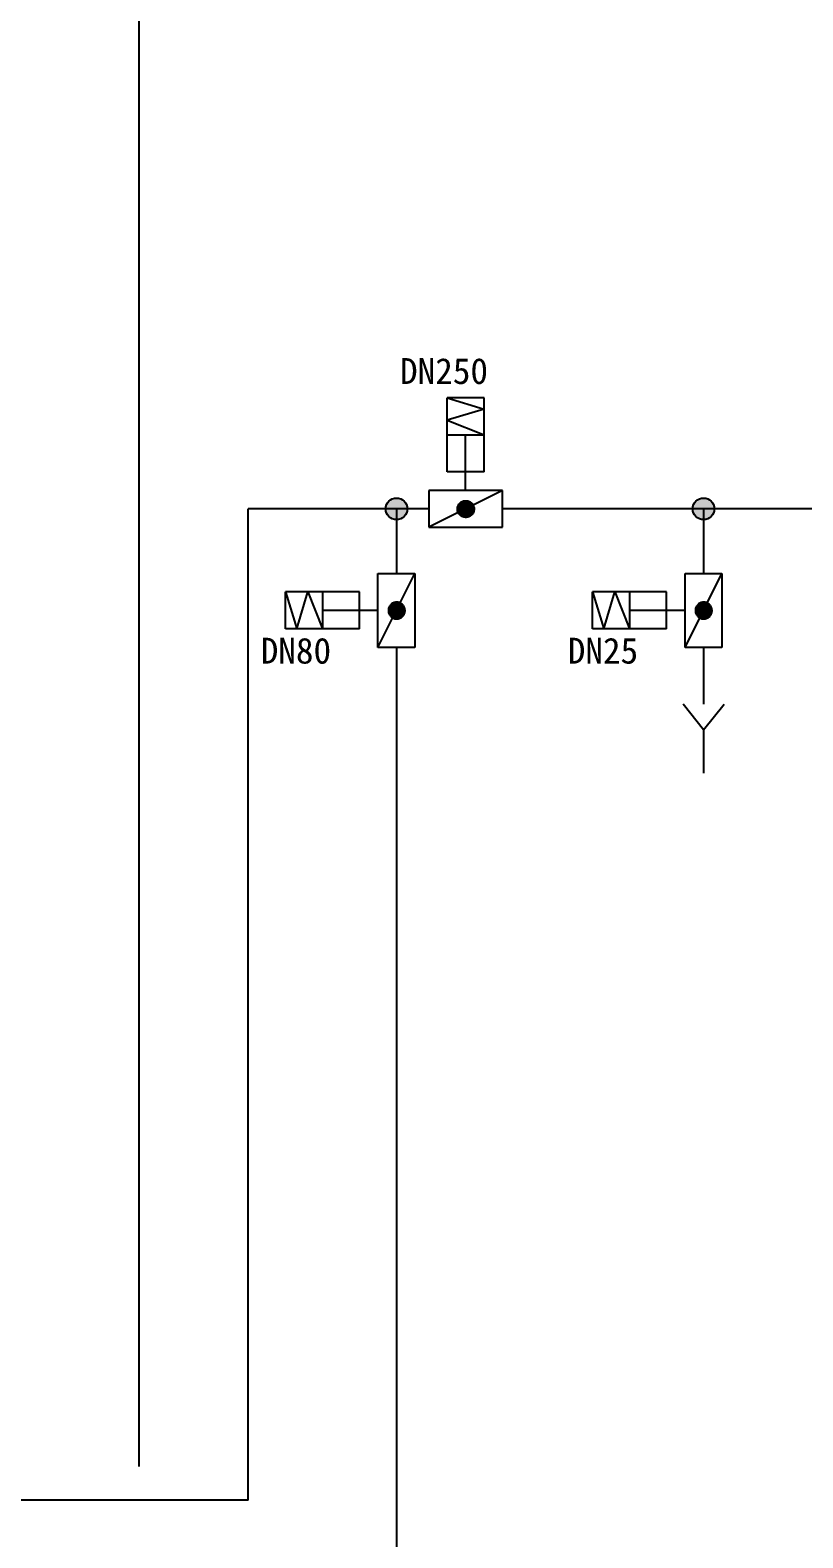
# Model space of a CAD drawing. Header units: millimetres. Extents: x 702 to 1891, y -286 to 555.
# Drawn here: x 1171.5 to 1205.7, y 176.3 to 243 of the extents above; entities that cross this region are included whole.
import ezdxf
from ezdxf.enums import TextEntityAlignment as Align

# ---------------------------------------------------------------- set-up
doc = ezdxf.new("R2010")
doc.units = ezdxf.units.MM
doc.header["$MEASUREMENT"] = 0
doc.layers.get('0').update_dxf_attribs({"linetype": 'CONTINUOUS'})
for name, color, linetype in [('CIP', 24, 'CONTINUOUS'), ('PRODUKT', 3, 'CONTINUOUS'), ('TEXT', 7, 'CONTINUOUS')]:
    doc.layers.add(name, color=color, linetype=linetype)

msp = doc.modelspace()

# ---------------------------------------------------------------- hatches: boundary and pattern name
at = {"layer": 'TEXT'}
for points in [[(1188.192143906469, 221.7936629755517, 1), (1187.241743906468, 221.7936629755517, 1)], [(1201.777949562922, 221.7936629755517, 1), (1200.827549562922, 221.7936629755517, 1)]]:
    msp.add_hatch(color=256, dxfattribs=at).paths.add_polyline_path(points)

# ---------------------------------------------------------------- linework, layer by layer
at = {"color": 42}
msp.add_line((1187.716943906468, 215.6624067070953), (1187.716943906468, 146.2706954338269), dxfattribs=at)
at = {"layer": 'CIP'}
msp.add_line((1176.308427962724, 299.2156602120274), (1176.308427962724, 179.4139636320378), dxfattribs=at)
at = {"layer": 'PRODUKT'}
for p, q in [((1189.958773179542, 226.7000911942192), (1191.594337554787, 226.2094218816458)), ((1191.594337554787, 226.7000911942192), (1189.958773179542, 226.7000911942192)), ((1189.958773179542, 223.4289624437298), (1189.958773179542, 226.7000911942192)), ((1191.594337554787, 226.2094218816458), (1189.958773179542, 225.718752569072)), ((1191.594337554787, 223.4289624437298), (1191.594337554787, 226.7000911942192)), ((1189.958773179542, 225.718752569072), (1191.594337554787, 225.0645268189745)), ((1189.958773179542, 225.0645268189745), (1191.594337554787, 225.0645268189745)), ((1190.776555367165, 223.4289624437298), (1190.776555367165, 225.0645268189745)), ((1191.594337554787, 223.4289624437298), (1189.958773179542, 223.4289624437298)), ((1190.776555367165, 222.6111802561074), (1190.776555367165, 223.4289624437298)), ((1192.412119742409, 222.6111802561074), (1189.140990991919, 220.9756158808625)), ((1189.140990991919, 222.6111802561074), (1189.140990991919, 220.9756158808625)), ((1192.412119742409, 222.6111802561074), (1189.140990991919, 222.6111802561074)), ((1192.412119742409, 220.9756158808625), (1192.412119742409, 222.6111802561074)), ((1181.147464317968, 177.9178892608128), (1181.147464317968, 221.7936629755518)), ((1189.140990991919, 221.7936629755518), (1181.147464317968, 221.7936629755518)), ((1187.716943906468, 221.7936629755518), (1187.716943906468, 218.9335354575849)), ((1190.411250101276, 221.784190495278), (1190.413131327421, 221.8214048186208)), ((1190.411328281253, 221.7766037663668), (1190.411250101276, 221.784190495278)), ((1190.413973970187, 221.7394355659389), (1190.411328281253, 221.7766037663668)), ((1191.148986592389, 221.7936629755531), (1190.41172894587, 221.7936629755531)), ((1190.799810148564, 221.4156556439744), (1190.411766285393, 221.8036998342586)), ((1190.753058849351, 221.4161466403997), (1190.412256954706, 221.7569482079309)), ((1190.413131327421, 221.8214048186208), (1190.41875537908, 221.8582400181413)), ((1190.420353979701, 221.7027240150854), (1190.413973970187, 221.7394355659389)), ((1190.841480730604, 221.4202460189498), (1190.416356660367, 221.8453700891856)), ((1190.41875537908, 221.8582400181413), (1190.428065338619, 221.8943202411463)), ((1190.430403868562, 221.6668426767084), (1190.420353979701, 221.7027240150854)), ((1190.698661613794, 221.4242829189409), (1190.420393233246, 221.7025512994875)), ((1190.879316895523, 221.4286708110465), (1190.424781125353, 221.8832062541036)), ((1190.428065338619, 221.8943202411463), (1190.440966016183, 221.929277812764)), ((1190.444020596211, 221.6321579172288), (1190.430403868562, 221.6668426767084)), ((1190.914028151145, 221.4402201853264), (1190.436330499632, 221.917917509727)), ((1190.440966016183, 221.929277812764), (1190.457326239517, 221.9627561799613)), ((1190.629188072939, 221.447495829893), (1190.443606144198, 221.6330777586331)), ((1190.461065139679, 221.5990226914377), (1190.444020596211, 221.6321579172288)), ((1190.946052828726, 221.4544561376483), (1190.450566451954, 221.9499425144194)), ((1190.457326239517, 221.9627561799613), (1190.476978526824, 221.9944144911211)), ((1190.481364456254, 221.5677755611616), (1190.461065139679, 221.5990226914377)), ((1190.975673553786, 221.471096369602), (1190.467206683908, 221.9795632394811)), ((1190.476978526824, 221.9944144911211), (1190.499723339251, 222.0239292316114)), ((1190.50471115637, 221.5387341530013), (1190.481364456254, 221.5677755611616)), ((1191.003071219749, 221.489959333542), (1190.48606997496, 222.006960578331)), ((1190.499723339251, 222.0239292316114), (1190.52532842666, 222.0510004389245)), ((1190.530867428972, 221.5121954854492), (1190.50471115637, 221.5387341530013)), ((1191.028354755201, 221.5109364279928), (1190.507046742299, 222.0322444408947)), ((1190.52532842666, 222.0510004389245), (1190.553532752972, 222.0753513755687)), ((1191.051576825313, 221.5339749877827), (1190.530085302089, 222.0554665110077)), ((1190.559566349953, 221.4884294266247), (1190.530867428972, 221.5121954854492)), ((1190.553532752972, 222.0753513755687), (1190.584048785972, 222.0967340899848)), ((1191.072739719877, 221.5590727231207), (1190.55518336454, 222.0766294055716)), ((1191.091795680413, 221.5862777195999), (1190.582388033905, 222.0956853661076)), ((1190.584048785972, 222.0967340899848), (1190.61656576843, 222.1149310521112)), ((1191.108641012139, 221.6156933448887), (1190.611803659194, 222.1125303707211)), ((1190.61656576843, 222.1149310521112), (1190.650751680775, 222.1297558076085)), ((1191.123101691007, 221.6474932959236), (1190.643603610228, 222.1269913767009)), ((1190.650751680775, 222.1297558076085), (1190.686258147798, 222.1410578845542)), ((1191.134906540441, 221.6819490763913), (1190.67805971781, 222.1387962261362)), ((1190.686258147798, 222.1410578845542), (1190.722723382656, 222.1487221392165)), ((1191.143634566174, 221.7194820076745), (1190.71559232198, 222.1475239247552)), ((1190.722723382656, 222.1487221392165), (1190.759775785126, 222.1526700645055)), ((1191.148607663212, 221.7607695405373), (1190.756879854843, 222.1524973489077)), ((1190.759775785126, 222.1526700645055), (1190.797037212723, 222.1528614255374)), ((1190.797037212723, 222.1528614255374), (1190.834128214511, 222.149294586748)), ((1191.148646589646, 221.8069912440071), (1190.803101885426, 222.1525362753395)), ((1190.834128214511, 222.149294586748), (1190.870670320897, 222.142005857666)), ((1191.141369963741, 221.8605284998148), (1190.856639141234, 222.1452596494341)), ((1190.870670320897, 222.142005857666), (1190.906291277425, 222.1310691658016)), ((1190.906291277425, 222.1310691658016), (1190.940627661693, 222.1165963837583)), ((1191.120193657548, 221.9279657630223), (1190.924076077327, 222.1240833432421)), ((1190.940627661693, 222.1165963837583), (1190.973329790038, 222.0987350394417)), ((1190.973329790038, 222.0987350394417), (1191.004064007326, 222.0776670076117)), ((1191.004064007326, 222.0776670076117), (1191.032517266535, 222.0536072014255)), ((1191.038002622337, 221.5200157729527), (1191.010049845825, 221.4953759956397)), ((1191.032517266535, 222.0536072014255), (1191.058399091436, 222.0268009555413)), ((1191.063328028236, 221.5473483434533), (1191.038002622337, 221.5200157729527)), ((1191.058399091436, 222.0268009555413), (1191.081446156159, 221.9975210820955)), ((1191.085767971465, 221.5770956611973), (1191.063328028236, 221.5473483434533)), ((1191.081446156159, 221.9975210820955), (1191.10142293944, 221.9660668893694)), ((1191.105094127236, 221.6089541654369), (1191.085767971465, 221.5770956611973)), ((1191.10142293944, 221.9660668893694), (1191.118126304179, 221.932758293755)), ((1191.121109246485, 221.6425990330869), (1191.105094127236, 221.6089541654369)), ((1191.118126304179, 221.932758293755), (1191.131385824569, 221.8979351655288)), ((1191.133649772777, 221.6776871227423), (1191.121109246485, 221.6425990330869)), ((1191.131385824569, 221.8979351655288), (1191.141066075879, 221.8619527492733)), ((1191.1425884592, 221.7138612271426), (1191.133649772777, 221.6776871227423)), ((1191.141066075879, 221.8619527492733), (1191.147068597137, 221.8251774114089)), ((1191.147833714151, 221.7507523629645), (1191.1425884592, 221.7138612271426)), ((1191.147068597137, 221.8251774114089), (1191.149332218232, 221.7879840232897)), ((1191.149332218232, 221.7879840232897), (1191.147833714151, 221.7507523629645)), ((1212.391849405419, 221.7936629755518), (1192.412119742409, 221.7936629755518)), ((1201.302749562921, 221.7936629755518), (1201.302749562921, 218.9335354575849)), ((1189.140990991919, 220.9756158808625), (1192.412119742409, 220.9756158808625)), ((1190.5905154804, 221.4676783671709), (1190.559566349953, 221.4884294266247)), ((1190.623399483501, 221.4501539491154), (1190.5905154804, 221.4676783671709)), ((1190.657883068563, 221.4360347760895), (1190.623399483501, 221.4501539491154)), ((1190.69361426213, 221.4254651048713), (1190.657883068563, 221.4360347760895)), ((1190.7302296418, 221.4185522284831), (1190.69361426213, 221.4254651048713)), ((1190.76735499044, 221.4153668033057), (1190.7302296418, 221.4185522284831)), ((1190.804612819796, 221.4159412135143), (1190.76735499044, 221.4153668033057)), ((1190.841622370479, 221.4202698981898), (1190.804612819796, 221.4159412135143)), ((1190.878007135571, 221.4283083699814), (1190.841622370479, 221.4202698981898)), ((1190.913395514845, 221.4399751777827), (1190.878007135571, 221.4283083699814)), ((1190.947427357026, 221.4551505982821), (1190.913395514845, 221.4399751777827)), ((1190.979755268241, 221.4736805613149), (1190.947427357026, 221.4551505982821)), ((1191.010049845825, 221.4953759956397), (1190.979755268241, 221.4736805613149)), ((1186.89829514234, 218.9335354575849), (1188.533859517585, 218.9335354575849)), ((1186.89829514234, 215.6624067070953), (1186.89829514234, 218.9335354575849)), ((1186.89829514234, 215.6624067070953), (1188.533859517585, 218.9335354575849)), ((1188.533859517585, 218.9335354575849), (1188.533859517585, 215.6624067070953)), ((1200.484100798793, 218.9335354575849), (1202.119665174039, 218.9335354575849)), ((1200.484100798793, 215.6624067070953), (1202.119665174039, 218.9335354575849)), ((1200.484100798793, 215.6624067070953), (1200.484100798793, 218.9335354575849)), ((1202.119665174039, 218.9335354575849), (1202.119665174039, 215.6624067070953)), ((1186.080512954718, 218.1157532699626), (1182.809384204228, 218.1157532699626)), ((1182.809384204228, 218.1157532699626), (1183.300053516802, 216.4801888947177)), ((1182.809384204228, 216.4801888947177), (1182.809384204228, 218.1157532699626)), ((1183.300053516802, 216.4801888947177), (1183.790722829375, 218.1157532699626)), ((1183.790722829375, 218.1157532699626), (1184.444948579472, 216.4801888947177)), ((1184.444948579472, 218.1157532699626), (1184.444948579472, 216.4801888947177)), ((1186.080512954718, 216.4801888947177), (1186.080512954718, 218.1157532699626)), ((1187.434124022879, 217.5209936965329), (1187.412741308462, 217.4904776635323)), ((1187.950402675327, 217.001786729627), (1187.432845992875, 217.5193430849653)), ((1187.458474959523, 217.5491980228452), (1187.434124022879, 217.5209936965329)), ((1187.975500410664, 217.0229496241914), (1187.45400888744, 217.5444411474163)), ((1187.485546166836, 217.5748031102526), (1187.458474959523, 217.5491980228452)), ((1187.998538970454, 217.0461716943037), (1187.477230957553, 217.5674797072057)), ((1187.515060907326, 217.5975479226806), (1187.485546166836, 217.5748031102526)), ((1188.019516064905, 217.071455229755), (1187.502514820116, 217.5884564745442)), ((1187.546719218484, 217.6172002099877), (1187.515060907326, 217.5975479226806)), ((1188.038379028844, 217.0988528957178), (1187.529912158966, 217.607319765597)), ((1187.580197585683, 217.6335604333204), (1187.546719218484, 217.6172002099877)), ((1188.0550192608, 217.1284736207792), (1187.559532884027, 217.6239599975504)), ((1187.615155157301, 217.6464611108865), (1187.580197585683, 217.6335604333204)), ((1188.06925521312, 217.1604982983594), (1187.591557888721, 217.6381959498726)), ((1187.651235380305, 217.6557710704233), (1187.615155157301, 217.6464611108865)), ((1188.080804587401, 217.1952095539821), (1187.626269144344, 217.6497453241519)), ((1187.688070579827, 217.6613951220839), (1187.651235380305, 217.6557710704233)), ((1188.089229379497, 217.2330457189004), (1187.664105309262, 217.6581697891359)), ((1187.725284903169, 217.6632763482284), (1187.688070579827, 217.6613951220839)), ((1188.093819754473, 217.2747163009401), (1187.705775564189, 217.6627601641115)), ((1187.732871632081, 217.6631981682514), (1187.725284903169, 217.6632763482284)), ((1187.770039832508, 217.660552479318), (1187.732871632081, 217.6631981682514)), ((1188.093328758047, 217.3214676001549), (1187.752527190517, 217.6622694947991)), ((1187.806751383362, 217.6541724698029), (1187.770039832508, 217.660552479318)), ((1187.842632721738, 217.6441225809428), (1187.806751383362, 217.6541724698029)), ((1188.085192479507, 217.3758648357114), (1187.806924098958, 217.6541332162579)), ((1187.877317481219, 217.6305058532931), (1187.842632721738, 217.6441225809428)), ((1188.061979568554, 217.4453383765657), (1187.876397639814, 217.6309203053057)), ((1187.910452707009, 217.6134613098256), (1187.877317481219, 217.6305058532931)), ((1187.941699837287, 217.5931619932518), (1187.910452707009, 217.6134613098256)), ((1187.970741245446, 217.5698152931335), (1187.941699837287, 217.5931619932518)), ((1187.997279912998, 217.5436590205321), (1187.970741245446, 217.5698152931335)), ((1188.021045971822, 217.5149600995522), (1187.997279912998, 217.5436590205321)), ((1188.041797031276, 217.4840109691055), (1188.021045971822, 217.5149600995522)), ((1199.666318611171, 218.1157532699626), (1196.395189860682, 218.1157532699626)), ((1196.395189860682, 218.1157532699626), (1196.885859173256, 216.4801888947177)), ((1196.395189860682, 216.4801888947177), (1196.395189860682, 218.1157532699626)), ((1196.885859173256, 216.4801888947177), (1197.376528485829, 218.1157532699626)), ((1197.376528485829, 218.1157532699626), (1198.030754235926, 216.4801888947177)), ((1198.030754235926, 218.1157532699626), (1198.030754235926, 216.4801888947177)), ((1199.666318611171, 216.4801888947177), (1199.666318611171, 218.1157532699626)), ((1201.019929679332, 217.5209936965329), (1200.998546964915, 217.4904776635323)), ((1201.536208331781, 217.001786729627), (1201.018651649328, 217.5193430849653)), ((1201.044280615977, 217.5491980228452), (1201.019929679332, 217.5209936965329)), ((1201.561306067118, 217.0229496241914), (1201.039814543893, 217.5444411474163)), ((1201.07135182329, 217.5748031102526), (1201.044280615977, 217.5491980228452)), ((1201.584344626909, 217.0461716943037), (1201.063036614006, 217.5674797072057)), ((1201.100866563781, 217.5975479226806), (1201.07135182329, 217.5748031102526)), ((1201.605321721359, 217.071455229755), (1201.08832047657, 217.5884564745442)), ((1201.13252487494, 217.6172002099877), (1201.100866563781, 217.5975479226806)), ((1201.624184685299, 217.0988528957178), (1201.115717815418, 217.607319765597)), ((1201.166003242136, 217.6335604333204), (1201.13252487494, 217.6172002099877)), ((1201.640824917254, 217.1284736207792), (1201.145338540481, 217.6239599975504)), ((1201.200960813754, 217.6464611108865), (1201.166003242136, 217.6335604333204)), ((1201.655060869574, 217.1604982983594), (1201.177363545175, 217.6381959498726)), ((1201.23704103676, 217.6557710704233), (1201.200960813754, 217.6464611108865)), ((1201.666610243855, 217.1952095539821), (1201.212074800797, 217.6497453241519)), ((1201.273876236281, 217.6613951220839), (1201.23704103676, 217.6557710704233)), ((1201.67503503595, 217.2330457189004), (1201.249910965716, 217.6581697891359)), ((1201.311090559624, 217.6632763482284), (1201.273876236281, 217.6613951220839)), ((1201.679625410927, 217.2747163009401), (1201.291581220642, 217.6627601641115)), ((1201.318677288534, 217.6631981682514), (1201.311090559624, 217.6632763482284)), ((1201.355845488962, 217.660552479318), (1201.318677288534, 217.6631981682514)), ((1201.679134414502, 217.3214676001549), (1201.33833284697, 217.6622694947991)), ((1201.392557039816, 217.6541724698029), (1201.355845488962, 217.660552479318)), ((1201.428438378192, 217.6441225809428), (1201.392557039816, 217.6541724698029)), ((1201.67099813596, 217.3758648357114), (1201.392729755413, 217.6541332162579)), ((1201.463123137672, 217.6305058532931), (1201.428438378192, 217.6441225809428)), ((1201.647785225008, 217.4453383765657), (1201.462203296267, 217.6309203053057)), ((1201.496258363463, 217.6134613098256), (1201.463123137672, 217.6305058532931)), ((1201.52750549374, 217.5931619932518), (1201.496258363463, 217.6134613098256)), ((1201.556546901899, 217.5698152931335), (1201.52750549374, 217.5931619932518)), ((1201.583085569452, 217.5436590205321), (1201.556546901899, 217.5698152931335)), ((1201.606851628275, 217.5149600995522), (1201.583085569452, 217.5436590205321)), ((1201.627602687731, 217.4840109691055), (1201.606851628275, 217.5149600995522)), ((1186.080512954718, 217.2979710823401), (1184.444948579472, 217.2979710823401)), ((1186.89829514234, 217.2979710823401), (1186.080512954718, 217.2979710823401)), ((1187.356805333942, 217.3147506643788), (1187.35661397291, 217.2774892367822)), ((1187.35661397291, 217.2774892367822), (1187.360180811698, 217.240398234993)), ((1187.360753259231, 217.3518030668482), (1187.356805333942, 217.3147506643788)), ((1187.702484154439, 216.9258798598591), (1187.356939123108, 217.2714245640785)), ((1187.74870585791, 216.9259187862912), (1187.35697804954, 217.3176465946616)), ((1187.360180811698, 217.240398234993), (1187.367469540781, 217.2038561286083)), ((1187.368417513894, 217.3882683017074), (1187.360753259231, 217.3518030668482)), ((1187.789993390773, 216.9308918833307), (1187.361951473692, 217.3589341275246)), ((1187.648946898633, 216.9331564857647), (1187.364215749014, 217.2178873082709)), ((1187.367469540781, 217.2038561286083), (1187.378406232646, 217.1682351720798)), ((1187.379719590839, 217.4237747687295), (1187.368417513894, 217.3882683017074)), ((1187.827526322056, 216.9396199090626), (1187.370679172311, 217.3964667316947)), ((1187.378406232646, 217.1682351720798), (1187.392879014689, 217.1338987878119)), ((1187.394544346336, 217.4579606810753), (1187.379719590839, 217.4237747687295)), ((1187.861982102524, 216.9514247584973), (1187.382484021746, 217.4309228392751)), ((1187.581509635425, 216.9543327919566), (1187.385392055205, 217.1504503721763)), ((1187.392879014689, 217.1338987878119), (1187.410740359005, 217.1011966594675)), ((1187.412741308462, 217.4904776635323), (1187.394544346336, 217.4579606810753)), ((1187.893782053559, 216.9658854373648), (1187.396945027725, 217.46272279031)), ((1187.410740359005, 217.1011966594675), (1187.431808390836, 217.0704624421793)), ((1187.923197678848, 216.9827307690911), (1187.413790032341, 217.4921384155988)), ((1187.431808390836, 217.0704624421793), (1187.455868197021, 217.0420091829691)), ((1187.455868197021, 217.0420091829691), (1187.482674442906, 217.0161273580692)), ((1187.482674442906, 217.0161273580692), (1187.511954316352, 216.993080293345)), ((1187.511954316352, 216.993080293345), (1187.543408509078, 216.9731035100656)), ((1187.543408509078, 216.9731035100656), (1187.576717104692, 216.956400145327)), ((1187.576717104692, 216.956400145327), (1187.611540232919, 216.9431406249368)), ((1187.611540232919, 216.9431406249368), (1187.647522649174, 216.9334603736256)), ((1187.647522649174, 216.9334603736256), (1187.684297987038, 216.9274578523684)), ((1187.684297987038, 216.9274578523684), (1187.721491375158, 216.9251942312731)), ((1187.721491375158, 216.9251942312731), (1187.758723035483, 216.9266927353538)), ((1187.758723035483, 216.9266927353538), (1187.795614171306, 216.9319379903053)), ((1187.795614171306, 216.9319379903053), (1187.831788275706, 216.9408766767288)), ((1187.831788275706, 216.9408766767288), (1187.866876365361, 216.9534172030194)), ((1187.866876365361, 216.9534172030194), (1187.90052123301, 216.9694323222689)), ((1187.90052123301, 216.9694323222689), (1187.932379737249, 216.9887584780398)), ((1187.932379737249, 216.9887584780398), (1187.962127054995, 217.0111984212682)), ((1187.962127054995, 217.0111984212682), (1187.989459625494, 217.036523827167)), ((1187.989459625494, 217.036523827167), (1188.014099402808, 217.0644766036787)), ((1188.014099402808, 217.0644766036787), (1188.035794837132, 217.0947711812628)), ((1188.035794837132, 217.0947711812628), (1188.054324800166, 217.1270990924784)), ((1188.059321449332, 217.4511269660026), (1188.041797031276, 217.4840109691055)), ((1188.054324800166, 217.1270990924784), (1188.069500220665, 217.1611309346597)), ((1188.073440622357, 217.4166433809406), (1188.059321449332, 217.4511269660026)), ((1188.069500220665, 217.1611309346597), (1188.081167028467, 217.1965193139338)), ((1188.084010293576, 217.3809121873733), (1188.073440622357, 217.4166433809406)), ((1188.081167028467, 217.1965193139338), (1188.089205500257, 217.2329040790256)), ((1188.090923169965, 217.3442968077047), (1188.084010293576, 217.3809121873733)), ((1188.089205500257, 217.2329040790256), (1188.093534184933, 217.2699136297086)), ((1188.094108595142, 217.307171459064), (1188.090923169965, 217.3442968077047)), ((1188.093534184933, 217.2699136297086), (1188.094108595142, 217.307171459064)), ((1199.666318611171, 217.2979710823401), (1198.030754235926, 217.2979710823401)), ((1200.484100798793, 217.2979710823401), (1199.666318611171, 217.2979710823401)), ((1200.942610990396, 217.3147506643788), (1200.942419629364, 217.2774892367822)), ((1200.942419629364, 217.2774892367822), (1200.945986468154, 217.240398234993)), ((1200.946558915684, 217.3518030668482), (1200.942610990396, 217.3147506643788)), ((1201.288289810894, 216.9258798598591), (1200.942744779561, 217.2714245640785)), ((1201.334511514364, 216.9259187862912), (1200.942783705993, 217.3176465946616)), ((1200.945986468154, 217.240398234993), (1200.953275197235, 217.2038561286083)), ((1200.954223170347, 217.3882683017074), (1200.946558915684, 217.3518030668482)), ((1201.375799047227, 216.9308918833307), (1200.947757130146, 217.3589341275246)), ((1201.234752555086, 216.9331564857647), (1200.950021405467, 217.2178873082709)), ((1200.953275197235, 217.2038561286083), (1200.964211889099, 217.1682351720798)), ((1200.965525247292, 217.4237747687295), (1200.954223170347, 217.3882683017074)), ((1201.41333197851, 216.9396199090626), (1200.956484828765, 217.3964667316947)), ((1200.964211889099, 217.1682351720798), (1200.978684671143, 217.1338987878119)), ((1200.98035000279, 217.4579606810753), (1200.965525247292, 217.4237747687295)), ((1201.447787758976, 216.9514247584973), (1200.968289678199, 217.4309228392751)), ((1201.167315291879, 216.9543327919566), (1200.971197711659, 217.1504503721763)), ((1200.978684671143, 217.1338987878119), (1200.996546015459, 217.1011966594675)), ((1200.998546964915, 217.4904776635323), (1200.98035000279, 217.4579606810753)), ((1201.479587710012, 216.9658854373648), (1200.98275068418, 217.46272279031)), ((1200.996546015459, 217.1011966594675), (1201.017614047289, 217.0704624421793)), ((1201.509003335301, 216.9827307690911), (1200.999595688794, 217.4921384155988)), ((1201.017614047289, 217.0704624421793), (1201.041673853474, 217.0420091829691)), ((1201.041673853474, 217.0420091829691), (1201.068480099359, 217.0161273580692)), ((1201.068480099359, 217.0161273580692), (1201.097759972806, 216.993080293345)), ((1201.097759972806, 216.993080293345), (1201.129214165532, 216.9731035100656)), ((1201.129214165532, 216.9731035100656), (1201.162522761147, 216.956400145327)), ((1201.162522761147, 216.956400145327), (1201.197345889372, 216.9431406249368)), ((1201.197345889372, 216.9431406249368), (1201.233328305628, 216.9334603736256)), ((1201.233328305628, 216.9334603736256), (1201.270103643492, 216.9274578523684)), ((1201.270103643492, 216.9274578523684), (1201.307297031611, 216.9251942312731)), ((1201.307297031611, 216.9251942312731), (1201.344528691937, 216.9266927353538)), ((1201.344528691937, 216.9266927353538), (1201.381419827758, 216.9319379903053)), ((1201.381419827758, 216.9319379903053), (1201.417593932159, 216.9408766767288)), ((1201.417593932159, 216.9408766767288), (1201.452682021815, 216.9534172030194)), ((1201.452682021815, 216.9534172030194), (1201.486326889464, 216.9694323222689)), ((1201.486326889464, 216.9694323222689), (1201.518185393703, 216.9887584780398)), ((1201.518185393703, 216.9887584780398), (1201.547932711448, 217.0111984212682)), ((1201.547932711448, 217.0111984212682), (1201.575265281947, 217.036523827167)), ((1201.575265281947, 217.036523827167), (1201.599905059261, 217.0644766036787)), ((1201.599905059261, 217.0644766036787), (1201.621600493585, 217.0947711812628)), ((1201.621600493585, 217.0947711812628), (1201.640130456619, 217.1270990924784)), ((1201.645127105786, 217.4511269660026), (1201.627602687731, 217.4840109691055)), ((1201.640130456619, 217.1270990924784), (1201.655305877118, 217.1611309346597)), ((1201.659246278811, 217.4166433809406), (1201.645127105786, 217.4511269660026)), ((1201.655305877118, 217.1611309346597), (1201.66697268492, 217.1965193139338)), ((1201.669815950029, 217.3809121873733), (1201.659246278811, 217.4166433809406)), ((1201.66697268492, 217.1965193139338), (1201.675011156711, 217.2329040790256)), ((1201.676728826417, 217.3442968077047), (1201.669815950029, 217.3809121873733)), ((1201.675011156711, 217.2329040790256), (1201.679339841386, 217.2699136297086)), ((1201.679914251595, 217.307171459064), (1201.676728826417, 217.3442968077047)), ((1201.679339841386, 217.2699136297086), (1201.679914251595, 217.307171459064)), ((1186.080512954718, 216.4801888947177), (1182.809384204228, 216.4801888947177)), ((1199.666318611171, 216.4801888947177), (1196.395189860682, 216.4801888947177)), ((1188.533859517585, 215.6624067070953), (1186.89829514234, 215.6624067070953)), ((1202.119665174039, 215.6624067070953), (1200.484100798793, 215.6624067070953)), ((1201.302749562921, 215.6624067070953), (1201.302749562921, 213.1494533768159)), ((1201.302749562921, 212.0173595912511), (1200.396024513044, 213.1494533768159)), ((1201.302749562921, 212.0173595912511), (1202.209474612799, 213.1494533768159)), ((1201.302749562921, 212.0173595912511), (1201.302749562921, 210.0927988547628)), ((1181.147464317968, 177.9178892608128), (1077.416669828768, 177.9178892608129))]:
    msp.add_line(p, q, dxfattribs=at)
at = {"layer": 'TEXT'}
for centre in [(1187.716943906468, 221.7936629755517), (1201.302749562921, 221.7936629755517)]:
    msp.add_circle(centre, 0.4752, dxfattribs=at)

# ---------------------------------------------------------------- texts
for s, p in [('DN250', (1187.872330556394, 226.9766519678804)), ('DN80', (1181.708295747908, 214.6007669656581)), ('DN25', (1195.294101404362, 214.6007669656581))]:
    msp.add_text(s, height=1.14489506267136, dxfattribs=at).set_placement(p, align=Align.BOTTOM_LEFT)

doc.saveas('drawing.dxf')
